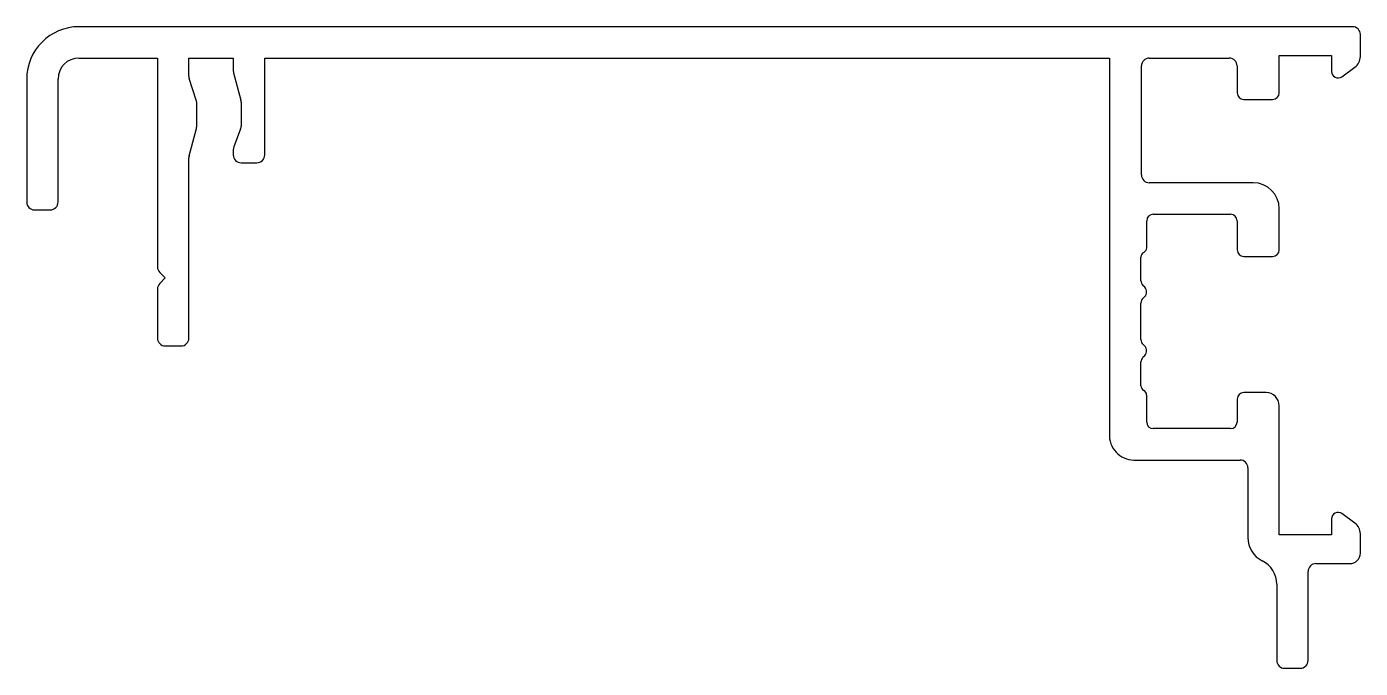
# Model space of a CAD drawing. Extents: x 2057.4 to 2108.4, y 1116.6 to 1141.1.
import ezdxf

# ---------------------------------------------------------------- set-up
doc = ezdxf.new("R2010")
doc.units = 0
doc.layers.get('0').update_dxf_attribs({"linetype": 'CONTINUOUS'})

msp = doc.modelspace()

# ---------------------------------------------------------------- linework, layer by layer
at = {"color": 0}
for p, q in [((2108.118, 1141.099), (2059.425, 1141.099)), ((2108.418, 1139.954), (2108.418, 1140.799)), ((2059.425, 1139.899), (2062.425, 1139.899)), ((2062.425, 1139.899), (2062.425, 1131.923)), ((2063.625, 1139.899), (2065.325, 1139.899)), ((2063.625, 1139.211), (2063.625, 1139.899)), ((2065.325, 1139.899), (2065.325, 1139.408)), ((2066.525, 1136.199), (2066.525, 1139.899)), ((2066.525, 1139.899), (2098.826, 1139.899)), ((2098.826, 1139.899), (2098.826, 1125.54)), ((2100.349, 1139.899), (2103.408, 1139.899)), ((2105.318, 1139.999), (2107.318, 1139.999)), ((2105.318, 1138.572), (2105.318, 1139.999)), ((2107.318, 1139.999), (2107.318, 1139.391)), ((2065.335, 1139.33), (2065.614, 1138.287)), ((2100.049, 1135.436), (2100.049, 1139.599)), ((2103.708, 1139.599), (2103.708, 1138.572)), ((2107.715, 1139.188), (2108.211, 1139.549)), ((2057.425, 1139.099), (2057.425, 1134.399)), ((2058.625, 1134.399), (2058.625, 1139.099)), ((2063.91, 1138.294), (2063.64, 1139.118)), ((2063.925, 1137.288), (2063.925, 1138.201)), ((2065.625, 1138.209), (2065.625, 1137.303)), ((2103.96, 1138.32), (2105.065, 1138.32)), ((2063.635, 1136.167), (2063.914, 1137.211)), ((2065.605, 1137.197), (2065.344, 1136.505)), ((2065.325, 1136.399), (2065.325, 1136.199)), ((2063.625, 1129.199), (2063.625, 1136.09)), ((2065.625, 1135.899), (2066.225, 1135.899)), ((2104.318, 1135.136), (2100.349, 1135.136)), ((2057.725, 1134.099), (2058.325, 1134.099)), ((2105.318, 1132.572), (2105.318, 1134.136)), ((2100.249, 1132.652), (2100.249, 1133.683)), ((2100.501, 1133.936), (2103.456, 1133.936)), ((2103.708, 1133.683), (2103.708, 1132.572)), ((2100.028, 1131.393), (2100.028, 1132.295)), ((2103.96, 1132.32), (2105.065, 1132.32)), ((2062.512, 1131.711), (2062.725, 1131.499)), ((2062.425, 1131.074), (2062.425, 1129.199)), ((2062.725, 1131.499), (2062.512, 1131.287)), ((2100.175, 1131.142), (2100.102, 1131.215)), ((2100.028, 1129.14), (2100.028, 1130.54)), ((2100.115, 1130.731), (2100.14, 1130.752)), ((2100.14, 1130.752), (2100.171, 1130.782)), ((2062.725, 1128.899), (2063.325, 1128.899)), ((2100.102, 1128.465), (2100.175, 1128.537)), ((2100.14, 1128.928), (2100.115, 1128.949)), ((2100.171, 1128.898), (2100.14, 1128.928)), ((2100.028, 1127.38), (2100.028, 1128.286)), ((2100.249, 1125.992), (2100.249, 1127.021)), ((2104.813, 1127.118), (2103.96, 1127.118)), ((2103.708, 1126.866), (2103.708, 1125.992)), ((2105.318, 1121.681), (2105.318, 1126.614)), ((2103.456, 1125.74), (2100.501, 1125.74)), ((2099.756, 1124.54), (2103.818, 1124.54)), ((2104.118, 1124.24), (2104.118, 1121.581)), ((2108.211, 1122.131), (2107.715, 1122.491)), ((2107.318, 1122.289), (2107.318, 1121.681)), ((2107.318, 1121.681), (2105.318, 1121.681)), ((2108.418, 1120.981), (2108.418, 1121.726)), ((2106.721, 1120.581), (2108.018, 1120.581)), ((2106.421, 1116.881), (2106.421, 1120.281)), ((2105.221, 1119.793), (2105.221, 1116.881)), ((2105.521, 1116.581), (2106.121, 1116.581))]:
    msp.add_line(p, q, dxfattribs=at)
for centre, radius, start, end in [((2059.425, 1139.099), 2, 90, 180), ((2108.118, 1140.799), 0.3, 0, 90), ((2059.425, 1139.099), 0.8, 89.9965, 179.9948), ((2100.349, 1139.599), 0.3, 90, 180), ((2103.408, 1139.599), 0.3, 0, 90), ((2107.918, 1139.954), 0.5, 305.9739, 0), ((2063.925, 1139.211), 0.3, 180, 198.1551), ((2065.625, 1139.408), 0.3, 180, 195), ((2107.568, 1139.391), 0.25, 180, 305.9739), ((2063.625, 1138.201), 0.3, 360, 18.1551), ((2065.325, 1138.209), 0.3, 360, 15), ((2103.96, 1138.572), 0.252, 180, 270), ((2105.065, 1138.572), 0.252, 270, 0), ((2063.625, 1137.288), 0.3, 345, 0), ((2065.325, 1137.303), 0.3, 339.3318, 0), ((2063.925, 1136.09), 0.3, 165, 180), ((2065.625, 1136.399), 0.3, 159.3318, 180), ((2065.625, 1136.199), 0.3, 180, 270), ((2066.225, 1136.199), 0.3, 270.014, 359.986), ((2100.349, 1135.436), 0.3, 180, 270), ((2104.318, 1134.136), 1, 360, 90), ((2057.725, 1134.399), 0.3, 180.014, 269.986), ((2058.325, 1134.399), 0.3, 270, 0), ((2100.501, 1133.683), 0.252, 90, 180), ((2103.456, 1133.683), 0.252, 0, 90), ((2100.047, 1132.654), 0.202, 296.9405, 359.4051), ((2103.96, 1132.572), 0.252, 180, 270), ((2105.065, 1132.572), 0.252, 270, 0), ((2100.23, 1132.295), 0.201, 116.8992, 180.0278), ((2062.725, 1131.923), 0.3, 180, 225), ((2062.725, 1131.074), 0.3, 135, 180), ((2100.28, 1131.393), 0.252, 180, 225.0014), ((2099.996, 1130.964), 0.252, 313.783, 45.0014), ((2100.28, 1130.54), 0.252, 131.0094, 180), ((2062.725, 1129.199), 0.3, 180.014, 269.986), ((2063.325, 1129.199), 0.3, 269.9907, 359.986), ((2100.28, 1129.14), 0.252, 180, 228.9906), ((2099.996, 1128.716), 0.252, 314.9986, 46.217), ((2100.28, 1128.286), 0.252, 134.9986, 180), ((2100.23, 1127.38), 0.202, 180, 243.0216), ((2100.047, 1127.021), 0.201, 359.9726, 63.1004), ((2103.96, 1126.866), 0.252, 90, 180), ((2104.813, 1126.614), 0.504, 0, 90), ((2100.501, 1125.992), 0.252, 180, 270), ((2103.456, 1125.992), 0.252, 270, 0), ((2099.766, 1125.482), 0.942, 176.4885, 269.3571), ((2103.818, 1124.24), 0.3, 0, 90), ((2107.568, 1122.289), 0.25, 54.0261, 180), ((2107.918, 1121.726), 0.5, 0, 54.0261), ((2105.118, 1121.581), 1, 180, 243.369), ((2108.018, 1120.981), 0.4, 270, 0), ((2104.221, 1119.793), 1, 360, 63.369), ((2106.721, 1120.281), 0.3, 90, 180), ((2105.521, 1116.881), 0.3, 180, 270), ((2106.121, 1116.881), 0.3, 270, 0)]:
    msp.add_arc(centre, radius, start, end, dxfattribs=at)

doc.saveas('drawing.dxf')
